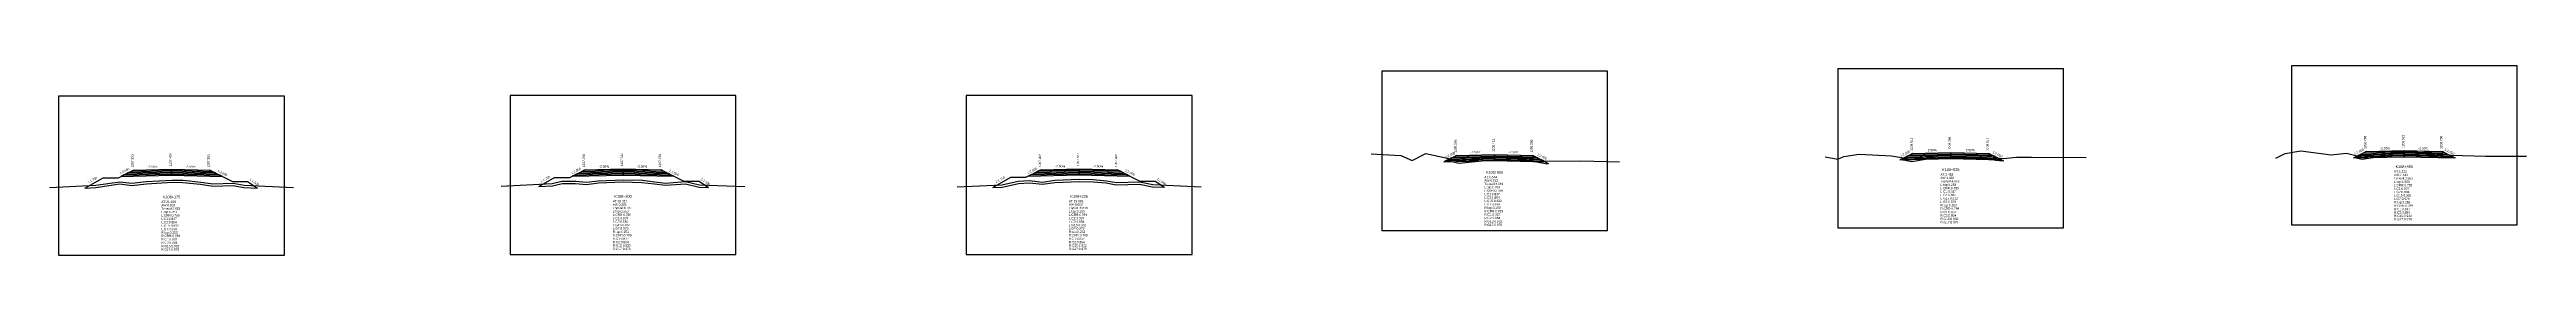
# Model space of a CAD drawing. Extents: x -7 to 78429, y 1189 to 1262.
# Drawn here: x 54226.4 to 54552.1, y 1196.1 to 1221.1 of the extents above; entities that cross this region are included whole.
import ezdxf
from ezdxf.enums import TextEntityAlignment as Align

# ---------------------------------------------------------------- set-up
doc = ezdxf.new("R2010")
doc.units = 0

msp = doc.modelspace()

# ---------------------------------------------------------------- linework, layer by layer
at = {"layer": 'A4_BORDER', "color": 7}
for points in [[(54401.575, 1199.387), (54431.275, 1199.387), (54431.275, 1220.387), (54401.575, 1220.387), (54401.575, 1199.387)], [(54461.571, 1199.722), (54491.271, 1199.722), (54491.271, 1220.722), (54461.571, 1220.722), (54461.571, 1199.722)], [(54521.216, 1200.114), (54550.916, 1200.114), (54550.916, 1221.114), (54521.216, 1221.114), (54521.216, 1200.114)], [(54227.569, 1196.126), (54257.269, 1196.126), (54257.269, 1217.126), (54227.569, 1217.126), (54227.569, 1196.126)], [(54286.949, 1196.207), (54316.649, 1196.207), (54316.649, 1217.207), (54286.949, 1217.207), (54286.949, 1196.207)], [(54346.934, 1196.204), (54376.634, 1196.204), (54376.634, 1217.204), (54346.934, 1217.204), (54346.934, 1196.204)]]:
    msp.add_lwpolyline(points, dxfattribs=at)
at = {"layer": 'CLEAR_GROUND', "color": 8}
for points in [[(54410.125, 1208.636), (54411.789, 1208.283), (54416.396, 1208.754), (54421.079, 1208.62), (54423.115, 1208.234), (54423.524, 1208.237)], [(54469.825, 1208.743), (54470.431, 1208.645), (54471.301, 1208.474), (54473.379, 1208.831), (54476.395, 1209.135), (54480.929, 1208.963), (54482.335, 1208.664), (54483.309, 1208.567), (54483.358, 1208.572)], [(54529.525, 1209.026), (54530.544, 1208.786), (54532.57, 1209.1), (54536.178, 1209.406), (54540.87, 1209.243), (54542.192, 1209.036), (54542.617, 1209.021)], [(54231.025, 1204.987), (54232.477, 1205.055), (54235.606, 1205.522), (54237.21, 1205.332), (54239.11, 1205.553), (54242.485, 1205.744), (54243.918, 1205.733), (54246.226, 1205.478), (54247.838, 1205.232), (54250.507, 1205.34), (54251.943, 1205.059), (54253.738, 1204.976)], [(54290.725, 1205.194), (54292.501, 1205.28), (54293.798, 1205.583), (54295.563, 1205.596), (54296.992, 1205.466), (54298.558, 1205.657), (54301.797, 1205.79), (54304.279, 1205.717), (54305.957, 1205.529), (54307.365, 1205.344), (54309.994, 1205.56), (54311.831, 1205.098), (54313.033, 1205.057)], [(54350.425, 1205.054), (54351.674, 1205.114), (54353.805, 1205.6), (54355.262, 1205.659), (54356.956, 1205.476), (54358.595, 1205.711), (54361.84, 1205.845), (54363.624, 1205.806), (54365.326, 1205.653), (54366.663, 1205.429), (54369.711, 1205.514), (54371.431, 1205.164), (54373.002, 1205.091)]]:
    msp.add_lwpolyline(points, dxfattribs=at)
at = {"layer": 'DESIGN_ROAD_TRIMMED', "color": 1}
for points in [[(54410.125, 1208.636), (54411.425, 1209.286), (54411.425, 1209.286), (54411.32, 1209.233), (54411.32, 1209.233), (54411.004, 1209.075), (54411.004, 1209.075), (54410.688, 1208.918), (54410.688, 1208.918), (54410.373, 1208.76), (54410.373, 1208.76), (54410.057, 1208.602), (54410.057, 1208.602), (54409.741, 1208.444), (54416.425, 1208.611), (54416.425, 1208.761), (54416.425, 1208.761), (54416.425, 1208.911), (54416.425, 1208.911), (54416.425, 1209.061), (54416.425, 1209.061), (54416.425, 1209.211), (54416.425, 1209.211), (54416.425, 1209.361), (54416.425, 1209.361), (54416.425, 1209.411), (54416.425, 1209.411), (54416.425, 1209.411), (54416.425, 1209.411), (54416.425, 1209.411), (54416.425, 1209.361), (54416.425, 1209.361), (54416.425, 1209.211), (54416.425, 1209.211), (54416.425, 1209.061), (54416.425, 1209.061), (54416.425, 1208.911), (54416.425, 1208.911), (54416.425, 1208.761), (54416.425, 1208.761), (54416.425, 1208.611), (54423.109, 1208.444), (54422.794, 1208.602), (54422.794, 1208.602), (54422.478, 1208.76), (54422.478, 1208.76), (54422.162, 1208.918), (54422.162, 1208.918), (54421.846, 1209.075), (54421.846, 1209.075), (54421.53, 1209.233), (54421.53, 1209.233), (54421.425, 1209.286), (54421.425, 1209.286), (54423.524, 1208.237)], [(54469.825, 1208.743), (54471.421, 1209.541), (54471.421, 1209.541), (54471.315, 1209.488), (54471.315, 1209.488), (54471, 1209.33), (54471, 1209.33), (54470.684, 1209.173), (54470.684, 1209.173), (54470.368, 1209.015), (54470.368, 1209.015), (54470.052, 1208.857), (54470.052, 1208.857), (54469.737, 1208.699), (54476.421, 1208.866), (54476.421, 1209.016), (54476.421, 1209.016), (54476.421, 1209.166), (54476.421, 1209.166), (54476.421, 1209.316), (54476.421, 1209.316), (54476.421, 1209.466), (54476.421, 1209.466), (54476.421, 1209.616), (54476.421, 1209.616), (54476.421, 1209.666), (54476.421, 1209.666), (54476.421, 1209.666), (54476.421, 1209.666), (54476.421, 1209.666), (54476.421, 1209.616), (54476.421, 1209.616), (54476.421, 1209.466), (54476.421, 1209.466), (54476.421, 1209.316), (54476.421, 1209.316), (54476.421, 1209.166), (54476.421, 1209.166), (54476.421, 1209.016), (54476.421, 1209.016), (54476.421, 1208.866), (54483.105, 1208.699), (54482.789, 1208.857), (54482.789, 1208.857), (54482.473, 1209.015), (54482.473, 1209.015), (54482.158, 1209.173), (54482.158, 1209.173), (54481.842, 1209.33), (54481.842, 1209.33), (54481.526, 1209.488), (54481.526, 1209.488), (54481.421, 1209.541), (54481.421, 1209.541), (54483.358, 1208.572)], [(54529.525, 1209.026), (54531.066, 1209.796), (54531.066, 1209.796), (54530.961, 1209.743), (54530.961, 1209.743), (54530.645, 1209.585), (54530.645, 1209.585), (54530.329, 1209.428), (54530.329, 1209.428), (54530.013, 1209.27), (54530.013, 1209.27), (54529.698, 1209.112), (54529.698, 1209.112), (54529.382, 1208.954), (54536.066, 1209.121), (54536.066, 1209.271), (54536.066, 1209.271), (54536.066, 1209.421), (54536.066, 1209.421), (54536.066, 1209.571), (54536.066, 1209.571), (54536.066, 1209.721), (54536.066, 1209.721), (54536.066, 1209.871), (54536.066, 1209.871), (54536.066, 1209.921), (54536.066, 1209.921), (54536.066, 1209.921), (54536.066, 1209.921), (54536.066, 1209.921), (54536.066, 1209.871), (54536.066, 1209.871), (54536.066, 1209.721), (54536.066, 1209.721), (54536.066, 1209.571), (54536.066, 1209.571), (54536.066, 1209.421), (54536.066, 1209.421), (54536.066, 1209.271), (54536.066, 1209.271), (54536.066, 1209.121), (54542.75, 1208.954), (54542.434, 1209.112), (54542.434, 1209.112), (54542.119, 1209.27), (54542.119, 1209.27), (54541.803, 1209.428), (54541.803, 1209.428), (54541.487, 1209.585), (54541.487, 1209.585), (54541.171, 1209.743), (54541.171, 1209.743), (54541.066, 1209.796), (54541.066, 1209.796), (54542.617, 1209.021)], [(54231.025, 1204.987), (54233.419, 1206.355), (54235.419, 1206.355), (54237.419, 1207.355), (54237.419, 1207.355), (54237.314, 1207.302), (54237.314, 1207.302), (54236.998, 1207.144), (54236.998, 1207.144), (54236.682, 1206.987), (54236.682, 1206.987), (54236.367, 1206.829), (54236.367, 1206.829), (54236.051, 1206.671), (54236.051, 1206.671), (54235.735, 1206.513), (54242.419, 1206.68), (54242.419, 1206.83), (54242.419, 1206.83), (54242.419, 1206.98), (54242.419, 1206.98), (54242.419, 1207.13), (54242.419, 1207.13), (54242.419, 1207.28), (54242.419, 1207.28), (54242.419, 1207.43), (54242.419, 1207.43), (54242.419, 1207.48), (54242.419, 1207.48), (54242.419, 1207.48), (54242.419, 1207.48), (54242.419, 1207.48), (54242.419, 1207.43), (54242.419, 1207.43), (54242.419, 1207.28), (54242.419, 1207.28), (54242.419, 1207.13), (54242.419, 1207.13), (54242.419, 1206.98), (54242.419, 1206.98), (54242.419, 1206.83), (54242.419, 1206.83), (54242.419, 1206.68), (54249.104, 1206.513), (54248.788, 1206.671), (54248.788, 1206.671), (54248.472, 1206.829), (54248.472, 1206.829), (54248.156, 1206.987), (54248.156, 1206.987), (54247.84, 1207.144), (54247.84, 1207.144), (54247.525, 1207.302), (54247.525, 1207.302), (54247.419, 1207.355), (54247.419, 1207.355), (54250.419, 1205.855), (54252.419, 1205.855), (54253.738, 1204.976)], [(54290.725, 1205.194), (54292.799, 1206.379), (54294.799, 1206.379), (54296.799, 1207.379), (54296.799, 1207.379), (54296.694, 1207.326), (54296.694, 1207.326), (54296.378, 1207.168), (54296.378, 1207.168), (54296.062, 1207.011), (54296.062, 1207.011), (54295.747, 1206.853), (54295.747, 1206.853), (54295.431, 1206.695), (54295.431, 1206.695), (54295.115, 1206.537), (54301.799, 1206.704), (54301.799, 1206.854), (54301.799, 1206.854), (54301.799, 1207.004), (54301.799, 1207.004), (54301.799, 1207.154), (54301.799, 1207.154), (54301.799, 1207.304), (54301.799, 1207.304), (54301.799, 1207.454), (54301.799, 1207.454), (54301.799, 1207.504), (54301.799, 1207.504), (54301.799, 1207.504), (54301.799, 1207.504), (54301.799, 1207.504), (54301.799, 1207.454), (54301.799, 1207.454), (54301.799, 1207.304), (54301.799, 1207.304), (54301.799, 1207.154), (54301.799, 1207.154), (54301.799, 1207.004), (54301.799, 1207.004), (54301.799, 1206.854), (54301.799, 1206.854), (54301.799, 1206.704), (54308.483, 1206.537), (54308.168, 1206.695), (54308.168, 1206.695), (54307.852, 1206.853), (54307.852, 1206.853), (54307.536, 1207.011), (54307.536, 1207.011), (54307.22, 1207.168), (54307.22, 1207.168), (54306.904, 1207.326), (54306.904, 1207.326), (54306.799, 1207.379), (54306.799, 1207.379), (54309.799, 1205.879), (54311.799, 1205.879), (54313.033, 1205.057)], [(54350.425, 1205.054), (54352.784, 1206.402), (54354.784, 1206.402), (54356.784, 1207.402), (54356.784, 1207.402), (54356.679, 1207.349), (54356.679, 1207.349), (54356.363, 1207.191), (54356.363, 1207.191), (54356.048, 1207.034), (54356.048, 1207.034), (54355.732, 1206.876), (54355.732, 1206.876), (54355.416, 1206.718), (54355.416, 1206.718), (54355.1, 1206.56), (54361.784, 1206.727), (54361.784, 1206.877), (54361.784, 1206.877), (54361.784, 1207.027), (54361.784, 1207.027), (54361.784, 1207.177), (54361.784, 1207.177), (54361.784, 1207.327), (54361.784, 1207.327), (54361.784, 1207.477), (54361.784, 1207.477), (54361.784, 1207.527), (54361.784, 1207.527), (54361.784, 1207.527), (54361.784, 1207.527), (54361.784, 1207.527), (54361.784, 1207.477), (54361.784, 1207.477), (54361.784, 1207.327), (54361.784, 1207.327), (54361.784, 1207.177), (54361.784, 1207.177), (54361.784, 1207.027), (54361.784, 1207.027), (54361.784, 1206.877), (54361.784, 1206.877), (54361.784, 1206.727), (54368.469, 1206.56), (54368.153, 1206.718), (54368.153, 1206.718), (54367.837, 1206.876), (54367.837, 1206.876), (54367.521, 1207.034), (54367.521, 1207.034), (54367.206, 1207.191), (54367.206, 1207.191), (54366.89, 1207.349), (54366.89, 1207.349), (54366.784, 1207.402), (54366.784, 1207.402), (54369.784, 1205.902), (54371.784, 1205.902), (54373.002, 1205.091)]]:
    msp.add_lwpolyline(points, dxfattribs=at)
at = {"layer": 'FINISHED_ROAD', "color": 2}
for points in [[(54411.425, 1209.286), (54411.425, 1209.286), (54416.425, 1209.411), (54421.425, 1209.286), (54421.425, 1209.286)], [(54471.421, 1209.541), (54471.421, 1209.541), (54476.421, 1209.666), (54481.421, 1209.541), (54481.421, 1209.541)], [(54531.066, 1209.796), (54531.066, 1209.796), (54536.066, 1209.921), (54541.066, 1209.796), (54541.066, 1209.796)], [(54233.419, 1206.355), (54235.419, 1206.355), (54237.419, 1207.355), (54237.419, 1207.355), (54242.419, 1207.48), (54247.419, 1207.355), (54247.419, 1207.355), (54250.419, 1205.855), (54252.419, 1205.855)], [(54292.799, 1206.379), (54294.799, 1206.379), (54296.799, 1207.379), (54296.799, 1207.379), (54301.799, 1207.504), (54306.799, 1207.379), (54306.799, 1207.379), (54309.799, 1205.879), (54311.799, 1205.879)], [(54352.784, 1206.402), (54354.784, 1206.402), (54356.784, 1207.402), (54356.784, 1207.402), (54361.784, 1207.527), (54366.784, 1207.402), (54366.784, 1207.402), (54369.784, 1205.902), (54371.784, 1205.902)]]:
    msp.add_lwpolyline(points, dxfattribs=at)
at = {"layer": 'LAYER_0', "color": 4}
for points in [[(54411.425, 1209.286), (54411.32, 1209.233), (54416.425, 1209.361), (54416.425, 1209.411)], [(54471.421, 1209.541), (54471.315, 1209.488), (54476.421, 1209.616), (54476.421, 1209.666)], [(54531.066, 1209.796), (54530.961, 1209.743), (54536.066, 1209.871), (54536.066, 1209.921)], [(54237.419, 1207.355), (54237.314, 1207.302), (54242.419, 1207.43), (54242.419, 1207.48)], [(54296.799, 1207.379), (54296.694, 1207.326), (54301.799, 1207.454), (54301.799, 1207.504)], [(54356.784, 1207.402), (54356.679, 1207.349), (54361.784, 1207.477), (54361.784, 1207.527)]]:
    msp.add_lwpolyline(points, dxfattribs=at)
at = {"layer": 'LAYER_1', "color": 4}
for points in [[(54411.32, 1209.233), (54411.004, 1209.075), (54416.425, 1209.211), (54416.425, 1209.361)], [(54471.315, 1209.488), (54471, 1209.33), (54476.421, 1209.466), (54476.421, 1209.616)], [(54530.961, 1209.743), (54530.645, 1209.585), (54536.066, 1209.721), (54536.066, 1209.871)], [(54237.314, 1207.302), (54236.998, 1207.144), (54242.419, 1207.28), (54242.419, 1207.43)], [(54296.694, 1207.326), (54296.378, 1207.168), (54301.799, 1207.304), (54301.799, 1207.454)], [(54356.679, 1207.349), (54356.363, 1207.191), (54361.784, 1207.327), (54361.784, 1207.477)]]:
    msp.add_lwpolyline(points, dxfattribs=at)
at = {"layer": 'LAYER_10', "color": 6}
for points in [[(54422.478, 1208.76), (54422.794, 1208.602), (54416.425, 1208.761), (54416.425, 1208.911)], [(54482.473, 1209.015), (54482.789, 1208.857), (54476.421, 1209.016), (54476.421, 1209.166)], [(54542.119, 1209.27), (54542.434, 1209.112), (54536.066, 1209.271), (54536.066, 1209.421)], [(54248.472, 1206.829), (54248.788, 1206.671), (54242.419, 1206.83), (54242.419, 1206.98)], [(54307.852, 1206.853), (54308.168, 1206.695), (54301.799, 1206.854), (54301.799, 1207.004)], [(54367.837, 1206.876), (54368.153, 1206.718), (54361.784, 1206.877), (54361.784, 1207.027)]]:
    msp.add_lwpolyline(points, dxfattribs=at)
at = {"layer": 'LAYER_11', "color": 6}
for points in [[(54422.794, 1208.602), (54423.109, 1208.444), (54416.425, 1208.611), (54416.425, 1208.761)], [(54482.789, 1208.857), (54483.105, 1208.699), (54476.421, 1208.866), (54476.421, 1209.016)], [(54542.434, 1209.112), (54542.75, 1208.954), (54536.066, 1209.121), (54536.066, 1209.271)], [(54248.788, 1206.671), (54249.104, 1206.513), (54242.419, 1206.68), (54242.419, 1206.83)], [(54308.168, 1206.695), (54308.483, 1206.537), (54301.799, 1206.704), (54301.799, 1206.854)], [(54368.153, 1206.718), (54368.469, 1206.56), (54361.784, 1206.727), (54361.784, 1206.877)]]:
    msp.add_lwpolyline(points, dxfattribs=at)
at = {"layer": 'LAYER_2', "color": 4}
for points in [[(54411.004, 1209.075), (54410.688, 1208.918), (54416.425, 1209.061), (54416.425, 1209.211)], [(54471, 1209.33), (54470.684, 1209.173), (54476.421, 1209.316), (54476.421, 1209.466)], [(54530.645, 1209.585), (54530.329, 1209.428), (54536.066, 1209.571), (54536.066, 1209.721)], [(54236.998, 1207.144), (54236.682, 1206.987), (54242.419, 1207.13), (54242.419, 1207.28)], [(54296.378, 1207.168), (54296.062, 1207.011), (54301.799, 1207.154), (54301.799, 1207.304)], [(54356.363, 1207.191), (54356.048, 1207.034), (54361.784, 1207.177), (54361.784, 1207.327)]]:
    msp.add_lwpolyline(points, dxfattribs=at)
at = {"layer": 'LAYER_3', "color": 4}
for points in [[(54410.688, 1208.918), (54410.373, 1208.76), (54416.425, 1208.911), (54416.425, 1209.061)], [(54470.684, 1209.173), (54470.368, 1209.015), (54476.421, 1209.166), (54476.421, 1209.316)], [(54530.329, 1209.428), (54530.013, 1209.27), (54536.066, 1209.421), (54536.066, 1209.571)], [(54236.682, 1206.987), (54236.367, 1206.829), (54242.419, 1206.98), (54242.419, 1207.13)], [(54296.062, 1207.011), (54295.747, 1206.853), (54301.799, 1207.004), (54301.799, 1207.154)], [(54356.048, 1207.034), (54355.732, 1206.876), (54361.784, 1207.027), (54361.784, 1207.177)]]:
    msp.add_lwpolyline(points, dxfattribs=at)
at = {"layer": 'LAYER_4', "color": 4}
for points in [[(54410.373, 1208.76), (54410.057, 1208.602), (54416.425, 1208.761), (54416.425, 1208.911)], [(54470.368, 1209.015), (54470.052, 1208.857), (54476.421, 1209.016), (54476.421, 1209.166)], [(54530.013, 1209.27), (54529.698, 1209.112), (54536.066, 1209.271), (54536.066, 1209.421)], [(54236.367, 1206.829), (54236.051, 1206.671), (54242.419, 1206.83), (54242.419, 1206.98)], [(54295.747, 1206.853), (54295.431, 1206.695), (54301.799, 1206.854), (54301.799, 1207.004)], [(54355.732, 1206.876), (54355.416, 1206.718), (54361.784, 1206.877), (54361.784, 1207.027)]]:
    msp.add_lwpolyline(points, dxfattribs=at)
at = {"layer": 'LAYER_5', "color": 4}
for points in [[(54410.057, 1208.602), (54409.741, 1208.444), (54416.425, 1208.611), (54416.425, 1208.761)], [(54470.052, 1208.857), (54469.737, 1208.699), (54476.421, 1208.866), (54476.421, 1209.016)], [(54529.698, 1209.112), (54529.382, 1208.954), (54536.066, 1209.121), (54536.066, 1209.271)], [(54236.051, 1206.671), (54235.735, 1206.513), (54242.419, 1206.68), (54242.419, 1206.83)], [(54295.431, 1206.695), (54295.115, 1206.537), (54301.799, 1206.704), (54301.799, 1206.854)], [(54355.416, 1206.718), (54355.1, 1206.56), (54361.784, 1206.727), (54361.784, 1206.877)]]:
    msp.add_lwpolyline(points, dxfattribs=at)
at = {"layer": 'LAYER_6', "color": 6}
for points in [[(54421.425, 1209.286), (54421.53, 1209.233), (54416.425, 1209.361), (54416.425, 1209.411)], [(54481.421, 1209.541), (54481.526, 1209.488), (54476.421, 1209.616), (54476.421, 1209.666)], [(54541.066, 1209.796), (54541.171, 1209.743), (54536.066, 1209.871), (54536.066, 1209.921)], [(54247.419, 1207.355), (54247.525, 1207.302), (54242.419, 1207.43), (54242.419, 1207.48)], [(54306.799, 1207.379), (54306.904, 1207.326), (54301.799, 1207.454), (54301.799, 1207.504)], [(54366.784, 1207.402), (54366.89, 1207.349), (54361.784, 1207.477), (54361.784, 1207.527)]]:
    msp.add_lwpolyline(points, dxfattribs=at)
at = {"layer": 'LAYER_7', "color": 6}
for points in [[(54421.53, 1209.233), (54421.846, 1209.075), (54416.425, 1209.211), (54416.425, 1209.361)], [(54481.526, 1209.488), (54481.842, 1209.33), (54476.421, 1209.466), (54476.421, 1209.616)], [(54541.171, 1209.743), (54541.487, 1209.585), (54536.066, 1209.721), (54536.066, 1209.871)], [(54247.525, 1207.302), (54247.84, 1207.144), (54242.419, 1207.28), (54242.419, 1207.43)], [(54306.904, 1207.326), (54307.22, 1207.168), (54301.799, 1207.304), (54301.799, 1207.454)], [(54366.89, 1207.349), (54367.206, 1207.191), (54361.784, 1207.327), (54361.784, 1207.477)]]:
    msp.add_lwpolyline(points, dxfattribs=at)
at = {"layer": 'LAYER_8', "color": 6}
for points in [[(54421.846, 1209.075), (54422.162, 1208.918), (54416.425, 1209.061), (54416.425, 1209.211)], [(54481.842, 1209.33), (54482.158, 1209.173), (54476.421, 1209.316), (54476.421, 1209.466)], [(54541.487, 1209.585), (54541.803, 1209.428), (54536.066, 1209.571), (54536.066, 1209.721)], [(54247.84, 1207.144), (54248.156, 1206.987), (54242.419, 1207.13), (54242.419, 1207.28)], [(54307.22, 1207.168), (54307.536, 1207.011), (54301.799, 1207.154), (54301.799, 1207.304)], [(54367.206, 1207.191), (54367.521, 1207.034), (54361.784, 1207.177), (54361.784, 1207.327)]]:
    msp.add_lwpolyline(points, dxfattribs=at)
at = {"layer": 'LAYER_9', "color": 6}
for points in [[(54422.162, 1208.918), (54422.478, 1208.76), (54416.425, 1208.911), (54416.425, 1209.061)], [(54482.158, 1209.173), (54482.473, 1209.015), (54476.421, 1209.166), (54476.421, 1209.316)], [(54541.803, 1209.428), (54542.119, 1209.27), (54536.066, 1209.421), (54536.066, 1209.571)], [(54248.156, 1206.987), (54248.472, 1206.829), (54242.419, 1206.98), (54242.419, 1207.13)], [(54307.536, 1207.011), (54307.852, 1206.853), (54301.799, 1207.004), (54301.799, 1207.154)], [(54367.521, 1207.034), (54367.837, 1206.876), (54361.784, 1207.027), (54361.784, 1207.177)]]:
    msp.add_lwpolyline(points, dxfattribs=at)
at = {"layer": 'NATURAL_GROUND', "color": 3}
for points in [[(54400.199, 1209.481), (54404.111, 1209.296), (54405.58, 1208.609), (54407.395, 1209.523), (54411.805, 1208.586), (54416.385, 1209.055), (54421.111, 1208.919), (54423.142, 1208.534), (54427.785, 1208.569), (54432.874, 1208.464)], [(54459.892, 1209.105), (54461.584, 1208.781), (54462.373, 1209.16), (54464.369, 1209.448), (54468.645, 1209.238), (54470.484, 1208.941), (54471.305, 1208.779), (54473.339, 1209.129), (54476.386, 1209.436), (54480.966, 1209.262), (54482.381, 1208.961), (54483.309, 1208.869), (54485.051, 1209.049), (54487.026, 1209.065), (54494.236, 1208.998)], [(54519.158, 1208.937), (54520.389, 1209.562), (54522.449, 1209.874), (54526.438, 1209.357), (54528.49, 1209.591), (54529.355, 1209.374), (54530.556, 1209.092), (54532.534, 1209.398), (54536.171, 1209.707), (54540.899, 1209.542), (54542.221, 1209.335), (54546.77, 1209.174), (54552.14, 1209.204)], [(54226.37, 1205.069), (54232.447, 1205.354), (54235.601, 1205.825), (54237.21, 1205.634), (54239.084, 1205.852), (54242.477, 1206.044), (54243.935, 1206.033), (54246.265, 1205.776), (54247.854, 1205.533), (54250.53, 1205.641), (54251.979, 1205.358), (54258.454, 1205.057)], [(54285.771, 1205.255), (54292.459, 1205.578), (54293.762, 1205.883), (54295.575, 1205.896), (54296.987, 1205.768), (54298.534, 1205.956), (54301.795, 1206.09), (54304.3, 1206.017), (54305.993, 1205.827), (54307.372, 1205.646), (54310.019, 1205.863), (54311.873, 1205.397), (54317.807, 1205.192)], [(54345.756, 1205.131), (54351.633, 1205.412), (54353.765, 1205.899), (54355.272, 1205.96), (54356.95, 1205.778), (54358.567, 1206.01), (54361.837, 1206.145), (54363.64, 1206.106), (54365.364, 1205.951), (54366.683, 1205.73), (54369.737, 1205.815), (54371.468, 1205.463), (54377.826, 1205.164)]]:
    msp.add_lwpolyline(points, dxfattribs=at)
at = {"layer": 'STRUCTURE_LEFT', "color": 4}
for points in [[(54411.425, 1209.286), (54411.32, 1209.233), (54411.32, 1209.233), (54411.004, 1209.075), (54411.004, 1209.075), (54410.688, 1208.918), (54410.688, 1208.918), (54410.373, 1208.76), (54410.373, 1208.76), (54410.057, 1208.602), (54410.057, 1208.602), (54409.741, 1208.444), (54416.425, 1208.611), (54416.425, 1208.761), (54416.425, 1208.761), (54416.425, 1208.911), (54416.425, 1208.911), (54416.425, 1209.061), (54416.425, 1209.061), (54416.425, 1209.211), (54416.425, 1209.211), (54416.425, 1209.361), (54416.425, 1209.361), (54416.425, 1209.411), (54416.425, 1209.411)], [(54471.421, 1209.541), (54471.315, 1209.488), (54471.315, 1209.488), (54471, 1209.33), (54471, 1209.33), (54470.684, 1209.173), (54470.684, 1209.173), (54470.368, 1209.015), (54470.368, 1209.015), (54470.052, 1208.857), (54470.052, 1208.857), (54469.737, 1208.699), (54476.421, 1208.866), (54476.421, 1209.016), (54476.421, 1209.016), (54476.421, 1209.166), (54476.421, 1209.166), (54476.421, 1209.316), (54476.421, 1209.316), (54476.421, 1209.466), (54476.421, 1209.466), (54476.421, 1209.616), (54476.421, 1209.616), (54476.421, 1209.666), (54476.421, 1209.666)], [(54531.066, 1209.796), (54530.961, 1209.743), (54530.961, 1209.743), (54530.645, 1209.585), (54530.645, 1209.585), (54530.329, 1209.428), (54530.329, 1209.428), (54530.013, 1209.27), (54530.013, 1209.27), (54529.698, 1209.112), (54529.698, 1209.112), (54529.382, 1208.954), (54536.066, 1209.121), (54536.066, 1209.271), (54536.066, 1209.271), (54536.066, 1209.421), (54536.066, 1209.421), (54536.066, 1209.571), (54536.066, 1209.571), (54536.066, 1209.721), (54536.066, 1209.721), (54536.066, 1209.871), (54536.066, 1209.871), (54536.066, 1209.921), (54536.066, 1209.921)], [(54237.419, 1207.355), (54237.314, 1207.302), (54237.314, 1207.302), (54236.998, 1207.144), (54236.998, 1207.144), (54236.682, 1206.987), (54236.682, 1206.987), (54236.367, 1206.829), (54236.367, 1206.829), (54236.051, 1206.671), (54236.051, 1206.671), (54235.735, 1206.513), (54242.419, 1206.68), (54242.419, 1206.83), (54242.419, 1206.83), (54242.419, 1206.98), (54242.419, 1206.98), (54242.419, 1207.13), (54242.419, 1207.13), (54242.419, 1207.28), (54242.419, 1207.28), (54242.419, 1207.43), (54242.419, 1207.43), (54242.419, 1207.48), (54242.419, 1207.48)], [(54296.799, 1207.379), (54296.694, 1207.326), (54296.694, 1207.326), (54296.378, 1207.168), (54296.378, 1207.168), (54296.062, 1207.011), (54296.062, 1207.011), (54295.747, 1206.853), (54295.747, 1206.853), (54295.431, 1206.695), (54295.431, 1206.695), (54295.115, 1206.537), (54301.799, 1206.704), (54301.799, 1206.854), (54301.799, 1206.854), (54301.799, 1207.004), (54301.799, 1207.004), (54301.799, 1207.154), (54301.799, 1207.154), (54301.799, 1207.304), (54301.799, 1207.304), (54301.799, 1207.454), (54301.799, 1207.454), (54301.799, 1207.504), (54301.799, 1207.504)], [(54356.784, 1207.402), (54356.679, 1207.349), (54356.679, 1207.349), (54356.363, 1207.191), (54356.363, 1207.191), (54356.048, 1207.034), (54356.048, 1207.034), (54355.732, 1206.876), (54355.732, 1206.876), (54355.416, 1206.718), (54355.416, 1206.718), (54355.1, 1206.56), (54361.784, 1206.727), (54361.784, 1206.877), (54361.784, 1206.877), (54361.784, 1207.027), (54361.784, 1207.027), (54361.784, 1207.177), (54361.784, 1207.177), (54361.784, 1207.327), (54361.784, 1207.327), (54361.784, 1207.477), (54361.784, 1207.477), (54361.784, 1207.527), (54361.784, 1207.527)]]:
    msp.add_lwpolyline(points, dxfattribs=at)
at = {"layer": 'STRUCTURE_RIGHT', "color": 6}
for points in [[(54416.425, 1209.411), (54416.425, 1209.411), (54416.425, 1209.361), (54416.425, 1209.361), (54416.425, 1209.211), (54416.425, 1209.211), (54416.425, 1209.061), (54416.425, 1209.061), (54416.425, 1208.911), (54416.425, 1208.911), (54416.425, 1208.761), (54416.425, 1208.761), (54416.425, 1208.611), (54423.109, 1208.444), (54422.794, 1208.602), (54422.794, 1208.602), (54422.478, 1208.76), (54422.478, 1208.76), (54422.162, 1208.918), (54422.162, 1208.918), (54421.846, 1209.075), (54421.846, 1209.075), (54421.53, 1209.233), (54421.53, 1209.233), (54421.425, 1209.286)], [(54476.421, 1209.666), (54476.421, 1209.666), (54476.421, 1209.616), (54476.421, 1209.616), (54476.421, 1209.466), (54476.421, 1209.466), (54476.421, 1209.316), (54476.421, 1209.316), (54476.421, 1209.166), (54476.421, 1209.166), (54476.421, 1209.016), (54476.421, 1209.016), (54476.421, 1208.866), (54483.105, 1208.699), (54482.789, 1208.857), (54482.789, 1208.857), (54482.473, 1209.015), (54482.473, 1209.015), (54482.158, 1209.173), (54482.158, 1209.173), (54481.842, 1209.33), (54481.842, 1209.33), (54481.526, 1209.488), (54481.526, 1209.488), (54481.421, 1209.541)], [(54536.066, 1209.921), (54536.066, 1209.921), (54536.066, 1209.871), (54536.066, 1209.871), (54536.066, 1209.721), (54536.066, 1209.721), (54536.066, 1209.571), (54536.066, 1209.571), (54536.066, 1209.421), (54536.066, 1209.421), (54536.066, 1209.271), (54536.066, 1209.271), (54536.066, 1209.121), (54542.75, 1208.954), (54542.434, 1209.112), (54542.434, 1209.112), (54542.119, 1209.27), (54542.119, 1209.27), (54541.803, 1209.428), (54541.803, 1209.428), (54541.487, 1209.585), (54541.487, 1209.585), (54541.171, 1209.743), (54541.171, 1209.743), (54541.066, 1209.796)], [(54242.419, 1207.48), (54242.419, 1207.48), (54242.419, 1207.43), (54242.419, 1207.43), (54242.419, 1207.28), (54242.419, 1207.28), (54242.419, 1207.13), (54242.419, 1207.13), (54242.419, 1206.98), (54242.419, 1206.98), (54242.419, 1206.83), (54242.419, 1206.83), (54242.419, 1206.68), (54249.104, 1206.513), (54248.788, 1206.671), (54248.788, 1206.671), (54248.472, 1206.829), (54248.472, 1206.829), (54248.156, 1206.987), (54248.156, 1206.987), (54247.84, 1207.144), (54247.84, 1207.144), (54247.525, 1207.302), (54247.525, 1207.302), (54247.419, 1207.355)], [(54301.799, 1207.504), (54301.799, 1207.504), (54301.799, 1207.454), (54301.799, 1207.454), (54301.799, 1207.304), (54301.799, 1207.304), (54301.799, 1207.154), (54301.799, 1207.154), (54301.799, 1207.004), (54301.799, 1207.004), (54301.799, 1206.854), (54301.799, 1206.854), (54301.799, 1206.704), (54308.483, 1206.537), (54308.168, 1206.695), (54308.168, 1206.695), (54307.852, 1206.853), (54307.852, 1206.853), (54307.536, 1207.011), (54307.536, 1207.011), (54307.22, 1207.168), (54307.22, 1207.168), (54306.904, 1207.326), (54306.904, 1207.326), (54306.799, 1207.379)], [(54361.784, 1207.527), (54361.784, 1207.527), (54361.784, 1207.477), (54361.784, 1207.477), (54361.784, 1207.327), (54361.784, 1207.327), (54361.784, 1207.177), (54361.784, 1207.177), (54361.784, 1207.027), (54361.784, 1207.027), (54361.784, 1206.877), (54361.784, 1206.877), (54361.784, 1206.727), (54368.469, 1206.56), (54368.153, 1206.718), (54368.153, 1206.718), (54367.837, 1206.876), (54367.837, 1206.876), (54367.521, 1207.034), (54367.521, 1207.034), (54367.206, 1207.191), (54367.206, 1207.191), (54366.89, 1207.349), (54366.89, 1207.349), (54366.784, 1207.402)]]:
    msp.add_lwpolyline(points, dxfattribs=at)

# ---------------------------------------------------------------- texts
at = {"layer": 'INFO_TEXT'}
for s, p in [('AT:0.564', (54415.075, 1206.287)), ('AW:0.913', (54415.075, 1205.837)), ('Topsoil:4.049', (54415.075, 1205.387)), ('AT:0.483', (54475.071, 1206.622)), ('AW:1.683', (54475.071, 1206.172)), ('Topsoil:4.093', (54475.071, 1205.722)), ('L:top:0.253', (54475.071, 1205.272)), ('AT:0.223', (54534.716, 1207.014)), ('AW:2.140', (54534.716, 1206.564)), ('Topsoil:3.953', (54534.716, 1206.114)), ('L:top:0.253', (54534.716, 1205.664)), ('L:CRR:0.789', (54534.716, 1205.214)), ('AT:21.168', (54241.069, 1203.026)), ('AW:0.000', (54241.069, 1202.576)), ('Topsoil:6.853', (54241.069, 1202.126)), ('AT:19.017', (54300.449, 1203.107)), ('AW:0.000', (54300.449, 1202.657)), ('Topsoil:6.737', (54300.449, 1202.207)), ('AT:19.086', (54360.434, 1203.104)), ('AW:0.000', (54360.434, 1202.654)), ('Topsoil:6.818', (54360.434, 1202.204)), ('L:top:0.253', (54415.075, 1204.937)), ('L:CRR:0.789', (54415.075, 1204.487)), ('L:C1:0.837', (54415.075, 1204.037)), ('L:C2:0.884', (54415.075, 1203.587)), ('L:G15:0.932', (54415.075, 1203.137)), ('L:G7:0.979', (54415.075, 1202.687)), ('R:top:0.253', (54415.075, 1202.237)), ('R:CRR:0.789', (54415.075, 1201.787)), ('L:CRR:0.789', (54475.071, 1204.822)), ('L:C1:0.837', (54475.071, 1204.372)), ('L:C2:0.884', (54475.071, 1203.922)), ('L:G15:0.932', (54475.071, 1203.472)), ('L:G7:0.979', (54475.071, 1203.022)), ('R:top:0.253', (54475.071, 1202.572)), ('R:CRR:0.789', (54475.071, 1202.122)), ('L:C1:0.837', (54534.716, 1204.764)), ('L:C2:0.884', (54534.716, 1204.314)), ('L:G15:0.932', (54534.716, 1203.864)), ('L:G7:0.979', (54534.716, 1203.414)), ('R:top:0.253', (54534.716, 1202.964)), ('R:CRR:0.789', (54534.716, 1202.514)), ('R:C1:0.837', (54534.716, 1202.064)), ('L:top:0.253', (54241.069, 1201.676)), ('L:CRR:0.789', (54241.069, 1201.226)), ('L:C1:0.837', (54241.069, 1200.776)), ('L:C2:0.884', (54241.069, 1200.326)), ('L:G15:0.932', (54241.069, 1199.876)), ('L:G7:0.979', (54241.069, 1199.426)), ('R:top:0.253', (54241.069, 1198.976)), ('L:top:0.253', (54300.449, 1201.757)), ('L:CRR:0.789', (54300.449, 1201.307)), ('L:C1:0.837', (54300.449, 1200.857)), ('L:C2:0.884', (54300.449, 1200.407)), ('L:G15:0.932', (54300.449, 1199.957)), ('L:G7:0.979', (54300.449, 1199.507)), ('R:top:0.253', (54300.449, 1199.057)), ('R:CRR:0.789', (54300.449, 1198.607)), ('L:top:0.253', (54360.434, 1201.754)), ('L:CRR:0.789', (54360.434, 1201.304)), ('L:C1:0.837', (54360.434, 1200.854)), ('L:C2:0.884', (54360.434, 1200.404)), ('L:G15:0.932', (54360.434, 1199.954)), ('L:G7:0.979', (54360.434, 1199.504)), ('R:top:0.253', (54360.434, 1199.054)), ('R:CRR:0.789', (54360.434, 1198.604)), ('R:C1:0.837', (54415.075, 1201.337)), ('R:C2:0.884', (54415.075, 1200.887)), ('R:G15:0.932', (54415.075, 1200.437)), ('R:G17:0.979', (54415.075, 1199.987)), ('R:C1:0.837', (54475.071, 1201.672)), ('R:C2:0.884', (54475.071, 1201.222)), ('R:G15:0.932', (54475.071, 1200.772)), ('R:G17:0.979', (54475.071, 1200.322)), ('R:C2:0.884', (54534.716, 1201.614)), ('R:G15:0.932', (54534.716, 1201.164)), ('R:G17:0.979', (54534.716, 1200.714)), ('R:CRR:0.789', (54241.069, 1198.526)), ('R:C1:0.837', (54241.069, 1198.076)), ('R:C2:0.884', (54241.069, 1197.626)), ('R:G15:0.932', (54241.069, 1197.176)), ('R:G17:0.979', (54241.069, 1196.726)), ('R:C1:0.837', (54300.449, 1198.157)), ('R:C2:0.884', (54300.449, 1197.707)), ('R:G15:0.932', (54300.449, 1197.257)), ('R:G17:0.979', (54300.449, 1196.807)), ('R:C1:0.837', (54360.434, 1198.154)), ('R:C2:0.884', (54360.434, 1197.704)), ('R:G15:0.932', (54360.434, 1197.254)), ('R:G17:0.979', (54360.434, 1196.804))]:
    msp.add_text(s, height=0.3, dxfattribs=at).set_placement(p)
at = {"layer": 'LEFT_TEXT_H'}
for s, p in [('1207.355', (54237.419, 1207.715)), ('1207.379', (54296.799, 1207.739)), ('1207.402', (54356.784, 1207.762)), ('1209.286', (54411.425, 1209.646)), ('1209.541', (54471.421, 1209.901)), ('1209.796', (54531.066, 1210.156))]:
    msp.add_text(s, height=0.3, rotation=90, dxfattribs=at).set_placement(p)
at = {"layer": 'POINT_TEXT_H'}
for s, p in [('1209.921', (54536.066, 1210.281)), ('1207.480', (54242.419, 1207.84)), ('1207.504', (54301.799, 1207.864)), ('1207.527', (54361.784, 1207.887)), ('1209.411', (54416.425, 1209.771)), ('1209.666', (54476.421, 1210.026))]:
    msp.add_text(s, height=0.3, rotation=90, dxfattribs=at).set_placement(p)
at = {"layer": 'RIGHT_TEXT_H'}
for s, p in [('1207.355', (54247.419, 1207.715)), ('1207.379', (54306.799, 1207.739)), ('1207.402', (54366.784, 1207.762)), ('1209.286', (54421.425, 1209.646)), ('1209.541', (54481.421, 1209.901)), ('1209.796', (54541.066, 1210.156))]:
    msp.add_text(s, height=0.3, rotation=90, dxfattribs=at).set_placement(p)
at = {"layer": 'SLOPE_left'}
for s, rotation, p in [('1:2.000', 26.565, (54410.695, 1209.122)), ('1:2.000', 26.565, (54470.543, 1209.303)), ('1:2.000', 26.565, (54530.215, 1209.572)), ('1:1.750', 29.745, (54232.133, 1205.827)), ('1:2.000', 26.565, (54236.339, 1207.016)), ('1:1.750', 29.745, (54291.673, 1205.943)), ('1:2.000', 26.565, (54295.719, 1207.04)), ('1:1.750', 29.745, (54351.516, 1205.884)), ('1:2.000', 26.565, (54355.704, 1207.063))]:
    msp.add_text(s, height=0.3, rotation=rotation, dxfattribs=at).set_placement(p, align=Align.BOTTOM_CENTER)
at = {"layer": 'SLOPE_right'}
for s, rotation, p in [('1:2.000', -26.565, (54422.555, 1208.922)), ('1:2.000', -26.565, (54482.47, 1209.218)), ('1:2.000', -26.565, (54541.922, 1209.569)), ('1:2.000', -26.565, (54249, 1206.766)), ('1:1.500', -33.69, (54253.178, 1205.565)), ('1:2.000', -26.565, (54308.38, 1206.79)), ('1:1.500', -33.69, (54312.516, 1205.618)), ('1:2.000', -26.565, (54368.365, 1206.813)), ('1:1.500', -33.69, (54372.493, 1205.646))]:
    msp.add_text(s, height=0.3, rotation=rotation, dxfattribs=at).set_placement(p, align=Align.BOTTOM_CENTER)
at = {"layer": 'SLOPE_TEXT'}
for p in [(54413.925, 1209.589), (54418.925, 1209.589), (54473.921, 1209.843), (54478.921, 1209.843), (54533.566, 1210.099), (54538.566, 1210.099), (54239.919, 1207.658), (54244.919, 1207.658), (54299.299, 1207.681), (54304.299, 1207.681), (54359.284, 1207.705), (54364.284, 1207.705)]:
    msp.add_text('-2.50%', height=0.3, dxfattribs=at).set_placement(p, align=Align.CENTER)
at = {"layer": 'STATION_TITLE'}
for s, p in [('K108+600', (54416.425, 1206.887)), ('K108+625', (54476.421, 1207.222)), ('K108+650', (54536.066, 1207.614)), ('K108+175', (54242.419, 1203.626)), ('K108+200', (54301.799, 1203.707)), ('K108+225', (54361.784, 1203.704))]:
    msp.add_text(s, height=0.36, dxfattribs=at).set_placement(p, align=Align.CENTER)

doc.saveas('drawing.dxf')
